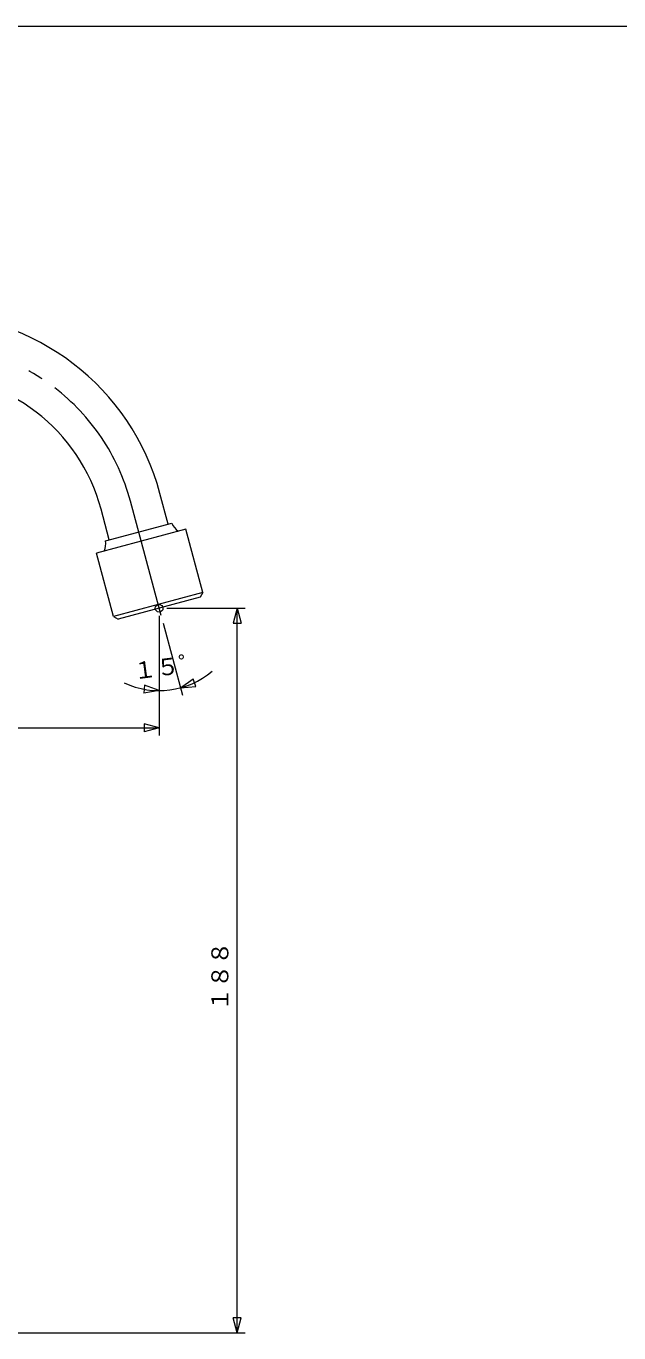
# Model space of a CAD drawing. Units: millimetres, scale not verified. Extents: x -373 to 395, y -278 to 275.
# Drawn here: x -142.7 to 11, y -63.9 to 275 of the extents above; entities that cross this region are included whole.
import ezdxf
from ezdxf.enums import TextEntityAlignment as Align

# ---------------------------------------------------------------- set-up
doc = ezdxf.new("R2010")
doc.units = ezdxf.units.MM
doc.header["$LTSCALE"] = 4
doc.header["$PDMODE"] = 32
doc.header["$PDSIZE"] = 2
doc.linetypes.add('USER2', pattern=[12, 9, -1, 1, -1])
for name, color, linetype, lineweight in [('0-1_1', 7, 'Continuous', 18), ('0-2_2', 7, 'Continuous', 18), ('0-3_3', 7, 'Continuous', 18)]:
    doc.layers.add(name, color=color, linetype=linetype, lineweight=lineweight)
doc.styles.add('ＭＳ ゴシック', font='')
doc.styles.get('ＭＳ ゴシック').set_extended_font_data('MS Gothic')

# ---------------------------------------------------------------- blocks, each defined once
blk = doc.blocks.new('_D0')
at = {"layer": '0-3_3'}
for p, q in [((-108.228, 122.031), (-108.228, 91.043)), ((-223.852, 77.582), (-223.852, 95.043)), ((-223.852, 93.043), (-219.988, 94.078)), ((-223.852, 93.043), (-219.988, 92.008)), ((-219.988, 92.008), (-219.988, 94.078)), ((-112.092, 94.078), (-112.092, 92.008)), ((-108.228, 93.043), (-112.092, 92.008))]:
    blk.add_line(p, q, dxfattribs=at)
blk.add_lwpolyline([(-223.852, 93.043), (-108.228, 93.043), (-112.092, 94.078)], dxfattribs=at)
blk = doc.blocks.new('_D1')
at = {"layer": '0-3_3'}
for p, q in [((-108.228, 122.031), (-108.228, 100.649)), ((-107.2, 120.193), (-102.177, 101.445)), ((-102.694, 103.377), (-99.425, 105.682)), ((-98.711, 103.739), (-99.425, 105.682)), ((-111.983, 104.029), (-112.17, 101.967)), ((-108.228, 102.649), (-112.17, 101.967)), ((-108.228, 102.649), (-111.983, 104.029)), ((-102.694, 103.377), (-98.711, 103.739))]:
    blk.add_line(p, q, dxfattribs=at)
blk.add_arc((-108.228, 124.031), 21.383, 244.93599, 310.06401, dxfattribs=at)
at = {"layer": '0-3_3', "style": 'ＭＳ ゴシック'}
blk.add_text('１５゜', height=4.399, rotation=7.5, dxfattribs=at).set_placement((-114.475, 104.205), align=Align.BOTTOM_LEFT)
blk = doc.blocks.new('_D5')
at = {"layer": '0-3_3'}
for p, q in [((-106.228, 124.031), (-85.955, 124.031)), ((-87.955, 124.031), (-86.919, 120.168)), ((-88.99, 120.168), (-86.919, 120.168)), ((-87.955, -63.946), (-88.99, -60.082)), ((-86.919, -60.082), (-88.99, -60.082)), ((-87.955, -63.946), (-86.919, -60.082)), ((-199.352, -63.946), (-85.955, -63.946))]:
    blk.add_line(p, q, dxfattribs=at)
blk.add_lwpolyline([(-87.955, -63.946), (-87.955, 124.031), (-88.99, 120.168)], dxfattribs=at)

msp = doc.modelspace()

# ---------------------------------------------------------------- linework, layer by layer
at = {"layer": '0-1_1'}
msp.add_line((-373.022, 275.029), (394.982, 275.029), dxfattribs=at)
at = {"layer": '0-2_2'}
for p, q in [((-105.903, 145.877), (-108.035, 153.834)), ((-121.165, 141.788), (-123.297, 149.745)), ((-122.131, 141.529), (-104.937, 146.136)), ((-101.296, 144.524), (-124.478, 138.312)), ((-96.896, 128.103), (-101.296, 144.524)), ((-120.078, 121.891), (-124.478, 138.312)), ((-97.603, 126.878), (-118.854, 121.184)), ((-96.896, 128.103), (-97.603, 126.878))]:
    msp.add_line(p, q, dxfattribs=at)
at = {"layer": '0-2_2', "linetype": 'USER2'}
msp.add_line((-107.718, 122.125), (-115.666, 151.789), dxfattribs=at)
at = {"layer": '0-2_2'}
msp.add_lwpolyline([(-96.896, 128.103), (-120.078, 121.891), (-118.854, 121.184)], dxfattribs=at)
for centre, radius, start, end in [((-168.792, 137.554), 62.9, 15, 90), ((-168.792, 137.554), 47.1, 15, 90), ((-100.297, 147.999), 5, 201.87404, 233.29328), ((-127.081, 140.823), 5, 336.70672, 8.12596)]:
    msp.add_arc(centre, radius, start, end, dxfattribs=at)
at = {"layer": '0-2_2', "linetype": 'USER2'}
msp.add_arc((-168.792, 137.554), 55, 15, 90, dxfattribs=at)
at = {"layer": '0-2_2'}
msp.add_point((-108.228, 124.031), dxfattribs=at)

# ---------------------------------------------------------------- block references
at = {"layer": '0-3_3'}
for name in ['_D0', '_D5', '_D1']:
    msp.add_blockref(name, (0, 0), dxfattribs=at)

# ---------------------------------------------------------------- texts
at = {"layer": '0-3_3', "style": 'ＭＳ ゴシック'}
msp.add_text('１８８', height=4.399, rotation=90, dxfattribs=at).set_placement((-88.955, 19.543), align=Align.BOTTOM_LEFT)

doc.saveas('drawing.dxf')
